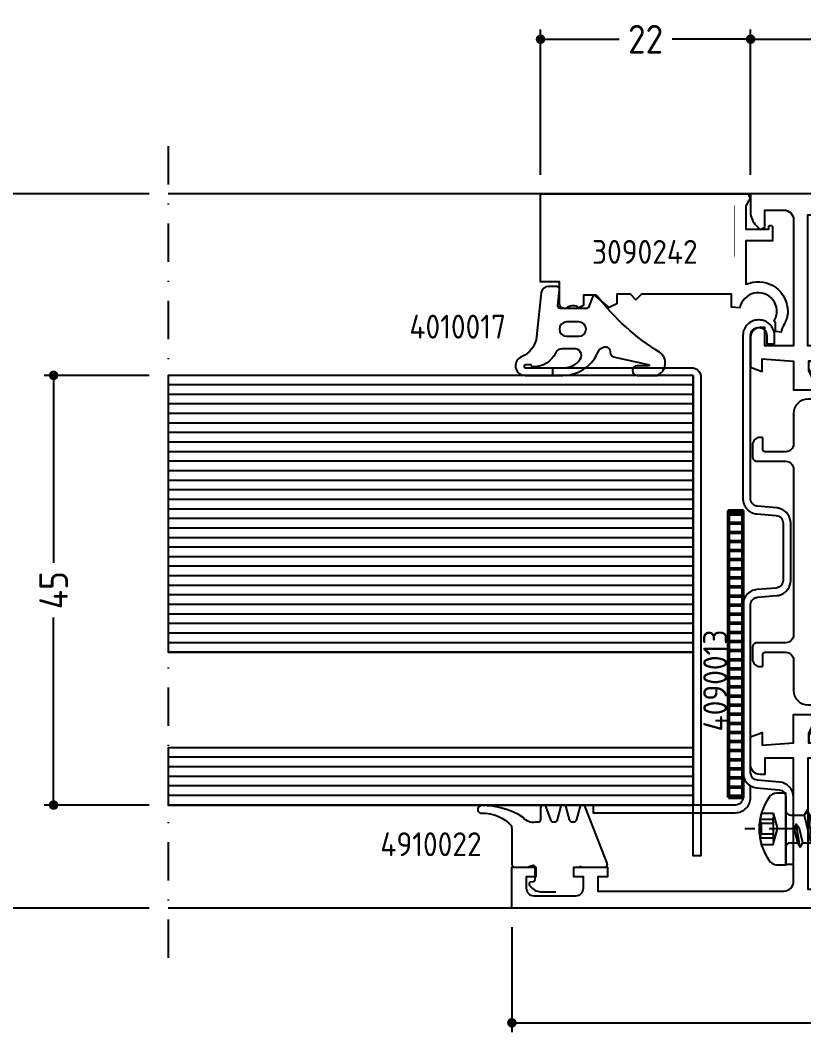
# Model space of a CAD drawing. Header units: millimetres. Extents: x 415 to 4125, y 1522 to 2116.
# Drawn here: x 2839 to 2921, y 1764.6 to 1871.6 of the extents above; entities that cross this region are included whole.
import ezdxf

# ---------------------------------------------------------------- set-up
doc = ezdxf.new("R2010")
doc.units = ezdxf.units.MM
for name, pattern in [('AM_ISO02W050', [7.5, 6, -1.5]), ('AM_ISO08W050', [18, 12, -1.5, 3, -1.5]), ('DASHDOT', [8, 4, -2, 0, -2])]:
    doc.linetypes.add(name, pattern=pattern)
for name, color, linetype in [('AM_1', 2, 'Continuous'), ('AM_3', 6, 'AM_ISO02W050'), ('AM_7', 4, 'AM_ISO08W050'), ('CENTER', 7, 'Continuous'), ('DUENN', 7, 'Continuous'), ('GLAS', 7, 'Continuous'), ('PROFILE', 7, 'Continuous'), ('TEXT', 7, 'Continuous'), ('THICKNESS2', 7, 'Continuous')]:
    doc.layers.add(name, color=color, linetype=linetype)
doc.layers.add('AM_5', color=3, linetype='Continuous', lineweight=25)
doc.layers.add('AM_C', color=2, linetype='Continuous', lineweight=50)
doc.styles.add('HBS_DIMTEXTSTYLE', font='isocp.shx')
doc.styles.get("Standard").update_dxf_attribs({"font": 'ISOCP.SHX'})
doc.dimstyles.new('HBS_Cata_1-1', dxfattribs={"dimtxt": 3, "dimasz": 1, "dimexe": 1, "dimexo": 2, "dimgap": 1, "dimtad": 0, "dimtoh": 1, "dimdec": 1, "dimdsep": 46, "dimtxsty": 'HBS_DIMTEXTSTYLE', "dimblk": 'DOT', "dimcen": 0, "dimclrd": 256, "dimclre": 256, "dimclrt": 2, "dimadec": 0, "dimazin": 2, "dimtp": 0.1, "dimtm": 0.1, "dimtfac": 0.7, "dimtdec": 1, "dimtmove": 0, "dimatfit": 3, "dimldrblk": 'NONE', "dimfxl": 1, "dimlwd": -1, "dimlwe": -1, "dimarcsym": 1})

# ---------------------------------------------------------------- blocks, each defined once
blk = doc.blocks.new('WI1910175_255_255')
at = {"linetype": 'Continuous'}
for points in [[(17.7, 0.221601), (17.7, -6.6, 0.414214), (18.7, -7.6), (18.856087, -7.6, -0.294108), (19.766453, -8.186197), (20.5, -9.8), (20.5, -9.8), (20.5, -10.5), (18.3, -9.5), (17.5, -9.5), (17.5, -13.9), (18.3, -13.9), (20.5, -12.9), (20.5, -15.499999), (17.5, -15.5), (17.279263, -18.8), (18.58563, -18.8), (18.148865, -20), (15.2, -20, -0.414214), (14.2, -19), (14.2, -18.5), (15.9, -18.5), (15.9, -15.5), (3, -15.5, 0.414214), (2, -16.5), (2, -36), (3.5, -36), (3.5, -35), (4.5, -35), (4.5, -38.5), (3.5, -38.5), (3.5, -37.5), (2.3, -37.5, 0.414214), (1.5, -38.3), (1.5, -42.7, 0.414214), (2.3, -43.5), (3.5, -43.5), (3.5, -42.5), (4.5, -42.5), (4.5, -45), (0.2, -45), (0.2, 45), (4.5, 45), (4.5, 42.5), (3.5, 42.5), (3.5, 43.5), (2.3, 43.5, 0.414214), (1.5, 42.7), (1.5, 38.3, 0.414214), (2.3, 37.5), (3.5, 37.5), (3.5, 38.5), (4.5, 38.5), (4.5, 35), (3.5, 35), (3.5, 36), (2, 36), (2, 16.5, 0.414214), (3, 15.5), (15.9, 15.5), (15.9, 18.5), (14.2, 18.5), (14.2, 19, -0.414214), (15.2, 20), (18.148865, 20), (18.58563, 18.8), (17.279263, 18.8), (17.5, 15.5), (20.5, 15.499999), (20.5, 12.9), (18.3, 13.9), (17.5, 13.9), (17.5, 9.5), (18.3, 9.5), (20.5, 10.5), (20.5, 9.8), (19.766453, 8.186197, -0.294108), (18.856087, 7.6), (18.7, 7.6, 0.414214), (17.7, 6.6), (17.7, 0.221601)], [(57.3, -0.17892), (57.3, -6.6, -0.414214), (56.3, -7.6), (56.143913, -7.6, 0.294108), (55.233547, -8.186197), (54.5, -9.8), (54.5, -9.8), (54.5, -10.5), (56.7, -9.5), (57.5, -9.5), (57.5, -13.9), (56.7, -13.9), (54.5, -12.9), (54.5, -15.499999), (57.5, -15.5), (57.720737, -18.8), (56.41437, -18.8), (56.851135, -20), (60, -20, 0.414214), (61, -19), (61, -18.5), (59.1, -18.5), (59.1, -15.5), (72.3, -15.5, -0.414214), (73.3, -16.5), (73.3, -18.5), (71.5, -18.5), (71.287868, -19.012132), (71.689949, -19.414214, 0.198912), (73.104163, -20), (75, -20), (75, 20), (73.104163, 20, 0.198912), (71.689949, 19.414214), (71.287868, 19.012132), (71.5, 18.5), (73.3, 18.5), (73.3, 16.5, -0.414214), (72.3, 15.5), (59.1, 15.5), (59.1, 18.5), (61, 18.5), (61, 19, 0.414214), (60, 20), (56.851135, 20), (56.41437, 18.8), (57.720737, 18.8), (57.5, 15.5), (54.5, 15.499999), (54.5, 12.9), (56.7, 13.9), (57.5, 13.9), (57.5, 9.5), (56.7, 9.5), (54.5, 10.5), (54.5, 9.8), (55.233547, 8.186197, 0.294108), (56.143913, 7.6), (56.3, 7.6, -0.414214), (57.3, 6.6), (57.3, -0.17892)], [(16.2, 0.107167), (16.2, 8.330909, 0.112281), (16.101639, 8.763398, -0.112281), (15.9, 9.65), (15.9, 14), (2.2, 14), (2.2, 14), (2.2, 11.5), (1.8, 11.5), (1.8, -11.5), (2.2, -11.5), (2.2, -14), (15.9, -14), (15.9, -9.65, -0.112281), (16.101639, -8.763398, 0.112281), (16.2, -8.330909), (16.2, 0.107167)], [(58.8, -0.17892), (58.8, 8.330909, -0.112281), (58.898361, 8.763398, 0.112281), (59.1, 9.65), (59.1, 14), (72.8, 14), (72.8, 11.5), (72.8, 11.5), (73.4, 11.5), (73.4, -11.5), (72.8, -11.5), (72.8, -14), (59.1, -14), (59.1, -9.65, 0.112281), (58.898361, -8.763398, -0.112281), (58.8, -8.330909), (58.8, -0.17892)]]:
    blk.add_lwpolyline(points, format="xyb", dxfattribs=at)
at = {"color": 7, "linetype": 'Continuous'}
for points, format in [([(34.34015, 10.5), (54.5, 10.5), (54.5, 10.450216), (56.5, 9.45), (57.5, 9.45), (57.5, 13.95), (56.5, 13.95), (54.5, 12.949784), (54.5, 12.9), (54.5, 12.9, -0.414214), (53.5, 13.9), (53.5, 14, 0.414214), (52, 15.5), (48.8, 15.5, -0.414214), (48, 16.3), (48, 18.5, -0.414214), (48.2, 18.7), (49.3, 18.7, 0.414214), (49.5, 18.9), (49.5, 19, 0.414214), (48.7, 19.8), (47.5, 19.8, 0.414214), (47, 19.3), (47, 16.3, -0.414214), (46.2, 15.5), (28.8, 15.5, -0.414214), (28, 16.3), (28, 19.3, 0.414214), (27.5, 19.8), (26.3, 19.8, 0.414214), (25.5, 19), (25.5, 18.9, 0.414214), (25.7, 18.7), (26.8, 18.7, -0.414214), (27, 18.5), (27, 16.3, -0.414214), (26.2, 15.5), (23, 15.5, 0.414214), (21.5, 14), (21.5, 13.9, -0.414214), (20.5, 12.9), (20.5, 12.949784), (18.5, 13.95), (17.5, 13.95), (17.5, 9.45), (18.5, 9.45), (20.5, 10.450216), (20.5, 10.5), (34.34015, 10.5)], "xyb"), ([(29.7, 13.038269, 0, 0, 0), (29.7, 11.7, 0, 0, -0.414214), (29.2, 11.2, 0, 0, 0), (23.5, 11.2, 0, 0, -0.414214), (23, 11.7, 0, 0, 0), (23, 11.7, 0, 0, 0), (23, 14.3, 0, 0, -0.414214), (23.5, 14.8, 0, 0, 0), (29.2, 14.8, 0, 0, -0.414214), (29.7, 14.3, 0, 0, 0), (29.7, 13.038269, 0.1, 0.1, 0)], "xyseb"), ([(30.4, 13.038269, 0, 0, 0), (30.4, 14.3, 0, 0, -0.414214), (30.9, 14.8, 0, 0, 0), (36.65, 14.8, 0, 0, -0.414214), (37.15, 14.3, 0, 0, 0), (37.15, 13.038269, 0.1, 0.1, 0)], "xyseb"), ([(37.85, 13.038269, 0, 0, 0), (37.85, 14.3, 0, 0, -0.414214), (38.35, 14.8, 0, 0, 0), (44.1, 14.8, 0, 0, -0.414214), (44.6, 14.3, 0, 0, 0), (44.6, 12.866617, 0.1, 0.1, 0)], "xyseb"), ([(45.3, 12.8094, 0, 0, 0), (45.3, 14.3, 0, 0, -0.414214), (45.8, 14.8, 0, 0, 0), (51.5, 14.8, 0, 0, -0.414214), (52, 14.3, 0, 0, 0), (52, 11.7, 0, 0, -0.414214), (51.5, 11.2, 0, 0, 0), (45.8, 11.2, 0, 0, -0.414214), (45.3, 11.7, 0, 0, 0), (45.3, 11.7, 0, 0, 0), (45.3, 12.8094, 0.1, 0.1, 0)], "xyseb"), ([(34.282912, 11.2, 0, 0, 0), (30.9, 11.2, 0, 0, -0.414214), (30.4, 11.7, 0, 0, 0), (30.4, 11.7, 0, 0, 0), (30.4, 13.038269, 0.1, 0.1, 0)], "xyseb"), ([(37.15, 13.038269, 0, 0, 0), (37.15, 11.7, 0, 0, -0.414214), (36.65, 11.2, 0, 0, 0), (34.282912, 11.2, 0.1, 0.1, 0)], "xyseb"), ([(44.6, 12.866617, 0, 0, 0), (44.6, 11.7, 0, 0, 0), (44.6, 11.7, 0, 0, -0.414214), (44.1, 11.2, 0, 0, 0), (38.35, 11.2, 0, 0, -0.414214), (37.85, 11.7, 0, 0, 0), (37.85, 13.038269, 0.1, 0.1, 0)], "xyseb"), ([(33.309872, -10.5), (54.5, -10.5), (54.5, -10.450216), (56.5, -9.45), (57.5, -9.45), (57.5, -13.95), (56.5, -13.95), (54.5, -12.949784), (54.5, -12.9), (54.5, -12.9, 0.414214), (53.5, -13.9), (53.5, -14, -0.414214), (52, -15.5), (48.8, -15.5, 0.414214), (48, -16.3), (48, -18.5, 0.414214), (48.2, -18.7), (49.3, -18.7, -0.414214), (49.5, -18.9), (49.5, -19, -0.414214), (48.7, -19.8), (47.5, -19.8, -0.414214), (47, -19.3), (47, -16.3, 0.414214), (46.2, -15.5), (28.8, -15.5, 0.414214), (28, -16.3), (28, -19.3, -0.414214), (27.5, -19.8), (26.3, -19.8, -0.414214), (25.5, -19), (25.5, -18.9, -0.414214), (25.7, -18.7), (26.8, -18.7, 0.414214), (27, -18.5), (27, -16.3, 0.414214), (26.2, -15.5), (23, -15.5, -0.414214), (21.5, -14), (21.5, -13.9, 0.414214), (20.5, -12.9), (20.5, -12.949784), (18.5, -13.95), (17.5, -13.95), (17.5, -9.45), (18.5, -9.45), (20.5, -10.450216), (20.5, -10.5), (33.309872, -10.5)], "xyb"), ([(29.7, -13.224456, 0, 0, 0), (29.7, -11.7, 0, 0, 0.414214), (29.2, -11.2, 0, 0, 0), (23.5, -11.2, 0, 0, 0.414214), (23, -11.7, 0, 0, 0), (23, -11.7, 0, 0, 0), (23, -14.3, 0, 0, 0.414214), (23.5, -14.8, 0, 0, 0), (29.2, -14.8, 0, 0, 0.414214), (29.7, -14.3, 0, 0, 0), (29.7, -13.224456, 0.1, 0.1, 0)], "xyseb"), ([(33.596061, -11.2, 0, 0, 0), (30.9, -11.2, 0, 0, 0.414214), (30.4, -11.7, 0, 0, 0), (30.4, -11.7, 0, 0, 0), (30.4, -13.110022, 0.1, 0.1, 0)], "xyseb"), ([(37.15, -13.224456, 0, 0, 0), (37.15, -11.7, 0, 0, 0.414214), (36.65, -11.2, 0, 0, 0), (33.596061, -11.2, 0.1, 0.1, 0)], "xyseb"), ([(44.6, -13.052804, 0, 0, 0), (44.6, -11.7, 0, 0, 0), (44.6, -11.7, 0, 0, 0.414214), (44.1, -11.2, 0, 0, 0), (38.35, -11.2, 0, 0, 0.414214), (37.85, -11.7, 0, 0, 0), (37.85, -13.110022, 0.1, 0.1, 0)], "xyseb"), ([(45.3, -13.052804, 0, 0, 0), (45.3, -14.3, 0, 0, 0.414214), (45.8, -14.8, 0, 0, 0), (51.5, -14.8, 0, 0, 0.414214), (52, -14.3, 0, 0, 0), (52, -11.7, 0, 0, 0.414214), (51.5, -11.2, 0, 0, 0), (45.8, -11.2, 0, 0, 0.414214), (45.3, -11.7, 0, 0, 0), (45.3, -11.7, 0, 0, 0), (45.3, -13.052804, 0.1, 0.1, 0)], "xyseb"), ([(30.4, -13.110022, 0, 0, 0), (30.4, -14.3, 0, 0, 0.414214), (30.9, -14.8, 0, 0, 0), (36.65, -14.8, 0, 0, 0.414214), (37.15, -14.3, 0, 0, 0), (37.15, -13.224456, 0.1, 0.1, 0)], "xyseb"), ([(37.85, -13.110022, 0, 0, 0), (37.85, -14.3, 0, 0, 0.414214), (38.35, -14.8, 0, 0, 0), (44.1, -14.8, 0, 0, 0.414214), (44.6, -14.3, 0, 0, 0), (44.6, -13.052804, 0.1, 0.1, 0)], "xyseb")]:
    blk.add_lwpolyline(points, format=format, dxfattribs=at)
blk = doc.blocks.new('WI4910022')
at = {"linetype": 'Continuous'}
for points, format in [([(0, -7.384542), (0, -9.699781, 0.537715), (0.418, -9.975781), (6.318, -7.675781, 0.71283), (6.278, -7.109781), (4.977, -6.761781, -0.767327), (4.977, -6.037781), (6.278, -5.689781, 0.767327), (6.278, -5.109781), (4.961, -4.756781, -0.767327), (4.961, -4.075781), (6.278, -3.589781, 0.876976), (6.2, -2.999781), (5, -2.999781, -0.414214), (4.7, -2.699781), (4.7, -2.479781, -0.288751), (5.2, -1.180781, 0.150709), (6.444974, 3.166565, 1.016945), (5.644974, 3.153565, -0.221064), (4.326972, 0.049094, -0.039181), (3.703, 0.000219), (0.3, 0.000219, 0.414214), (0, -0.299781), (0, -1.615021), (0.187939, -2.131377, -0.520567), (0, -2.399781), (-1.33218, -2.399781, -0.36397), (-1.529142, -2.234511), (-1.576655, -1.965052, 0.594937), (-1.910016, -1.853511), (-2.122998, -2.052119, 0.208), (-2.6, -3.14915), (-2.6, -4.591673)], "xyb"), ([(2.565643, -4.199781, 0, 0, 0), (2.300038, -4.199781, 0, 0, -0.414214), (1.700038, -3.599781, 0, 0, 0), (1.700038, -2.399781, 0, 0, -0.414214), (2.300038, -1.799781, 0, 0, 0), (2.800038, -1.799781, 0, 0, -0.414214), (3.400038, -2.399781, 0, 0, 0), (3.400038, -3.599781, 0, 0, -0.414214), (2.800038, -4.199781, 0, 0, 0), (2.565643, -4.199781, 0.1, 0.1, 0)], "xyseb"), ([(-1.601403, -4.553482, 0, 0, 0.215574), (-1.909647, -3.76437, 0, 0, -0.717695), (-1.663439, -3.252018, 0, 0, 0), (-0.226878, -3.428405, 0, 0, -0.378866), (0.3, -4.023933, 0, 0, 0), (0.3, -4.97563, 0, 0, 0), (0.3, -4.97563, 0, 0, -0.378866), (-0.226878, -5.571158, 0, 0, 0), (-1.663439, -5.747545, 0, 0, -0.717695), (-1.909647, -5.235193, 0, 0, 0.188379), (-1.601403, -4.553482, 0.1, 0.1, 0)], "xyseb"), ([(-2.6, -4.591673, 0, 0, 0), (-2.6, -5.850413, 0, 0, 0.208), (-2.122998, -6.947444, 0, 0, 0), (-1.910016, -7.146052, 0, 0, 0.594937), (-1.576655, -7.034511, 0, 0, 0), (-1.529142, -6.765052, 0, 0, -0.36397), (-1.33218, -6.599781, 0, 0, 0), (0, -6.599781, 0, 0, -0.520567), (0.187939, -6.868186, 0, 0, 0), (0.108146, -7.087413, 0.1, 0.1, 0)], "xyseb"), ([(1.300038, -6.990217, 0, 0, 0), (1.300038, -6.299781, 0, 0, -0.414214), (1.800038, -5.799781, 0, 0, 0), (2.416841, -5.799781, 0.1, 0.1, 0)], "xyseb"), ([(2.416841, -5.799781, 0, 0, 0), (2.900038, -5.799781, 0, 0, -0.414214), (3.400038, -6.299781, 0, 0, 0), (3.400038, -6.734514, 0, 0, -0.30908), (2.763268, -7.666214, 0, 0, 0), (1.981653, -7.970932, 0, 0, -0.527791), (1.300038, -7.505083, 0, 0, 0), (1.300038, -6.990217, 0.1, 0.1, 0)], "xyseb")]:
    blk.add_lwpolyline(points, format=format, dxfattribs=at)
blk.add_lwpolyline([(0.108146, -7.087413), (0, -7.384543)], dxfattribs=at)
blk = doc.blocks.new('4080436_custom_wos')
blk.add_lwpolyline([(-26.97, 0.4, 0.004374), (-27, 0.42, 0.009393), (-27.04, 0.45, 0.008732), (-27.08, 0.48, 0.006678), (-27.11, 0.5, 0.005796), (-27.14, 0.53, 0.003775), (-27.17, 0.54, 0.00446), (-27.21, 0.56, 0.004745), (-27.24, 0.58, 0.004746), (-27.27, 0.6, 0.005446), (-27.31, 0.62, 0.006611), (-27.35, 0.64, 0.007175), (-27.39, 0.66, 0.007951), (-27.43, 0.68, 0.006443), (-27.47, 0.7, 0.006656), (-27.51, 0.71, 0.007901), (-27.55, 0.72, 0.007046), (-27.58, 0.73, 0.005573), (-27.62, 0.74, 0.006095), (-27.65, 0.75, 0.006961), (-27.7, 0.76, 0.006263), (-27.73, 0.77, 0.005895), (-27.77, 0.78, 0.004888), (-27.81, 0.78, 0.004858), (-27.85, 0.79, 0.005749), (-27.88, 0.79, 0.006349), (-27.92, 0.8, 0.006609), (-27.96, 0.8, 0.006539), (-28, 0.8, 0.006195), (-28.04, 0.8), (-48.2, 0.8, -0.414214), (-49, 1.6), (-49, 16.5), (-49.8, 16.5), (-49.8, 1.6, 0.414214), (-48.2, 0), (-46.99, 0, 0.109506), (-47.19, -0.66), (-47.4, -2.97, -0.388866), (-48.19, -3.7), (-55.2, -3.7), (-55.2, -4.5), (-48.19, -4.5, 0.388866), (-46.6, -3.04), (-46.4, -0.73, -0.388866), (-45.6, 0), (-28.04, 0, -0.031191), (-27.94, -0.01, -0.032117), (-27.84, -0.03, -0.034113), (-27.74, -0.06, -0.033448), (-27.64, -0.11, -0.033036), (-27.55, -0.17, -0.034054), (-27.47, -0.24, -0.033669), (-27.4, -0.32, -0.0353), (-27.34, -0.41, -0.035248), (-27.29, -0.51, -0.034082), (-27.26, -0.62, -0.035248), (-27.24, -0.73), (-27.06, -2.74, 0.009909), (-27.06, -2.8, 0.007889), (-27.05, -2.86, 0.008695), (-27.04, -2.91, 0.00948), (-27.03, -2.97, 0.009796), (-27.01, -3.03, 0.009634), (-27, -3.08, 0.009059), (-26.97, -3.14, 0.316051), (-25.47, -4.2), (-19.48, -4.2, 0.316051), (-17.98, -3.14, 0.010145), (-17.96, -3.08, 0.008062), (-17.94, -3.03, 0.008782), (-17.92, -2.97, 0.009483), (-17.91, -2.92, 0.009718), (-17.9, -2.86, 0.009471), (-17.89, -2.8, 0.008803), (-17.89, -2.74), (-17.71, -0.73, -0.025271), (-17.7, -0.65, -0.025635), (-17.68, -0.57, -0.025685), (-17.65, -0.49, -0.025804), (-17.62, -0.42, -0.025802), (-17.57, -0.35, -0.024503), (-17.53, -0.29, -0.024568), (-17.47, -0.23, -0.024904), (-17.41, -0.18, -0.025509), (-17.35, -0.13, -0.025192), (-17.28, -0.09, -0.046587), (-17.13, -0.03, -0.024117), (-17.06, -0.01, -0.023804), (-16.99, 0, -0.023114), (-16.91, 0), (0.2, 0, -0.414214), (1, -0.8), (1, -0.9, -0.414214), (0.2, -1.7), (-0.7, -1.7), (-0.7, -2.5), (0.2, -2.5, 0.414214), (1.8, -0.9), (1.8, -0.8, 0.414214), (0.2, 0.8), (-16.91, 0.8, 0.006823), (-16.95, 0.8, 0.006631), (-16.99, 0.8, 0.006434), (-17.04, 0.8, 0.006371), (-17.08, 0.79, 0.006494), (-17.12, 0.79, 0.006197), (-17.16, 0.78, 0.006224), (-17.2, 0.77, 0.00638), (-17.24, 0.77, 0.006071), (-17.28, 0.76, 0.005434), (-17.32, 0.75, 0.005653), (-17.36, 0.74, 0.007587), (-17.4, 0.72, 0.009381), (-17.44, 0.71, 0.008193), (-17.49, 0.69, 0.00629), (-17.53, 0.68, 0.006974), (-17.57, 0.66, 0.005712), (-17.61, 0.64, 0.00638), (-17.65, 0.62, 0.005872), (-17.68, 0.6, 0.006229), (-17.72, 0.58, 0.00628), (-17.76, 0.55, 0.007), (-17.8, 0.53, 0.00673), (-17.84, 0.5, 0.005989), (-17.87, 0.48, 0.008282), (-17.91, 0.45, 0.009345), (-17.94, 0.42, 0.006288), (-17.98, 0.4, 0.191525), (-18.51, -0.66), (-18.68, -2.67, -0.388765), (-19.48, -3.4), (-25.47, -3.4, -0.388765), (-26.27, -2.67), (-26.44, -0.66, 0.191525), (-26.97, 0.4)], format="xyb", close=True)
blk.add_arc((-45.6, -0.8), 1.6, 90, 150)
blk = doc.blocks.new('WS4070448')
for p, q in [((45.28, 178.42), (45.28, 176.06)), ((45.28, 178.42), (48.18, 178.42)), ((48.18, 176.06), (48.18, 178.42)), ((45.28, 176.06), (46.73, 174.42)), ((46.73, 174.42), (48.18, 176.06))]:
    blk.add_line(p, q)
blk.add_lwpolyline([(50.05, 189.18, 0.314856), (43.41, 189.18, 0.244912), (42.98, 188.36), (42.98, 187.42), (50.48, 187.42), (50.48, 188.36, 0.244912), (50.05, 189.18, 0.138291)], format="xyb")
for points in [[(44.78, 185.92), (45.28, 185.63), (46.73, 185.98), (47.23, 186.35), (46.73, 186.55), (45.28, 186.21)], [(44.78, 184.52), (45.28, 184.23), (48.18, 184.92), (48.68, 185.21), (48.18, 185.5), (45.28, 184.81)], [(44.78, 183.12), (45.28, 182.83), (48.18, 183.52), (48.68, 183.81), (48.18, 184.1), (45.28, 183.41)], [(44.78, 181.72), (45.28, 181.43), (48.18, 182.12), (48.68, 182.41), (48.18, 182.7), (45.28, 182.01)], [(44.78, 180.32), (45.28, 180.03), (48.18, 180.72), (48.68, 181.01), (48.18, 181.3), (45.28, 180.61)], [(44.78, 178.92), (45.28, 178.63), (48.18, 179.32), (48.68, 179.61), (48.18, 179.9), (45.28, 179.21)]]:
    blk.add_lwpolyline(points, close=True)
for points in [[(44.78, 185.92), (47.23, 186.35)], [(45.28, 186.92), (45.28, 186.21)], [(48.18, 186.92), (48.18, 185.5)], [(44.78, 184.52), (48.68, 185.21)], [(45.28, 185.63), (45.28, 185.21)], [(45.28, 185.63), (45.28, 184.81)], [(45.28, 185.63), (45.28, 184.81)], [(45.28, 184.23), (45.28, 183.41)], [(48.18, 184.92), (48.18, 184.1)], [(44.78, 183.12), (48.68, 183.81)], [(48.18, 183.52), (48.18, 182.7)], [(44.78, 181.72), (48.68, 182.41)], [(45.28, 182.83), (45.28, 182.01)], [(48.18, 182.12), (48.18, 181.3)], [(44.78, 180.32), (48.68, 181.01)], [(45.28, 181.43), (45.28, 180.61)], [(45.28, 180.03), (45.28, 179.21)], [(48.18, 180.72), (48.18, 179.9)], [(44.78, 178.92), (48.68, 179.61)], [(45.28, 178.63), (45.28, 178.42)], [(48.18, 179.32), (48.18, 178.42)], [(47.93, 178.42), (47.93, 176.17), (46.76, 174.78)], [(48.18, 177.92), (48.18, 177.1)], [(45.28, 177.23), (45.28, 176.41)]]:
    blk.add_lwpolyline(points)
for centre, radius, start, end in [((44.78, 186.92), 0.5, 0, 90), ((48.68, 186.92), 0.5, 90, 180), ((45.27, 174.59), 1.47, 353.4244, 89.6688)]:
    blk.add_arc(centre, radius, start, end)
at = {"layer": 'AM_3'}
for p, q in [((45.76, 188.75), (45.76, 190.14)), ((46.17, 188.75), (46.17, 190.03)), ((47.29, 188.75), (47.29, 190.03)), ((47.7, 188.75), (47.7, 190.14))]:
    blk.add_line(p, q, dxfattribs=at)
for points in [[(45.08, 189.98), (45.08, 188.75)], [(48.38, 189.98), (48.38, 188.75)], [(45.08, 188.75), (46.73, 188.31)], [(48.38, 188.75), (46.73, 188.31)]]:
    blk.add_lwpolyline(points, dxfattribs=at)
for centre, radius, start, end in [((45.14, 191.26), 1.28, 267.2848, 298.8872), ((46.73, 192.91), 2.94, 250.6988, 289.3012), ((48.32, 191.26), 1.28, 241.1128, 272.7152), ((45.42, 189.91), 1.21, 253.6643, 286.3357), ((46.73, 198.84), 10.13, 264.4948, 275.5052), ((48.04, 189.91), 1.21, 253.6643, 286.3357)]:
    blk.add_arc(centre, radius, start, end, dxfattribs=at)
at = {"layer": 'AM_7'}
blk.add_line((46.71, 172.66), (46.73, 191.72), dxfattribs=at)
blk = doc.blocks.new('4080257_custom_wos')
blk.add_lwpolyline([(0.8, 0.2, -0.414214), (-0.2, -0.8), (-50.3, -0.8), (-50.3, 0), (-0.2, 0, 0.414214), (0, 0.2), (0, 14.7), (0.8, 14.7), (0.8, 0.2)], format="xyb", close=True)
blk = doc.blocks.new('30x1.5')
at = {"layer": 'AM_C'}
h = blk.add_hatch(dxfattribs=at)
h.set_pattern_fill('LINE', color=256, scale=0.3, angle=90)
h.set_pattern_definition([(90, (2674.2662, 640.5052), (-0.9525, 6e-17), [])])
h.paths.add_polyline_path([(2684.27, 641.71), (2684.27, 640.21), (2714.27, 640.21), (2714.27, 641.71)])
blk.add_lwpolyline([(2684.27, 641.71), (2684.27, 640.21), (2714.27, 640.21), (2714.27, 641.71)], close=True, dxfattribs=at)
blk = doc.blocks.new('WI3090242_255_255')
at = {"linetype": 'Continuous'}
for points, format in [([(-11.5, 20), (-9.2, 20), (-9.2, 22), (0, 22), (0, 0.3), (-0.45, 0.040192), (-1.24641, 0.5), (-3.7, 0.5), (-3.7, -1.9), (-3.5, -1.9, -1), (-3.5, -2.3), (-4.9, -2.3), (-4.9, 0.5), (-6.580485, 0.5)], "xyb"), ([(-6.580485, 1.7, 0.1, 0.1, 0), (-1.2, 1.7, 0, 0, 0), (-1.2, 20.8, 0, 0, 0), (-8, 20.8, 0, 0, 0), (-8, 19.1, 0, 0, 0), (-8, 19.1, 0, 0, -0.414214), (-8.3, 18.8, 0, 0, 0), (-9.5, 18.8, 0, 0, 0), (-9.5, 1.7, 0, 0, 0), (-6.580485, 1.7, 0.1, 0.1, 0)], "xyseb"), ([(-6.580485, 0.5), (-9.456587, 0.5), (-9.337115, 0.111765, -0.504614), (-12.300001, -3.9, -0.120349), (-13.668323, -3.507256, 0.072063), (-14.468774, -3.192011), (-14.4, -2.6), (-13.495213, -2.6), (-13.334818, -2.458545), (-13.212628, -2.523256, 1.162392), (-11.937065, 1.115927), (-11.854068, 2), (-10.5, 2), (-10.5, 11.417157), (-11.082843, 12), (-10.5, 12.582843), (-10.5, 14), (-11.5, 14), (-11.883022, 14.821394), (-10.6, 16.35044), (-10.6, 17.5), (-11.7, 17.5), (-11.933518, 17.988332, 0.339409), (-11.903971, 19.205369, -0.613429), (-11.5, 20)], "xyb")]:
    blk.add_lwpolyline(points, format=format, dxfattribs=at)
blk = doc.blocks.new('WI4010017_252_252')
at = {"linetype": 'Continuous'}
for points in [[(-3.47175, 2.422849, -0.240056), (-5.376381, 3.657427), (-5.644, 4.12, 0.767327), (-7.51, 3.62), (-7.51, -0.349, 0.286745), (-5.263, -3.944), (-4.861, -4.14, -0.149451), (-4.733, -4.259), (-4.577, -4.53, -0.57735), (-5.01, -5.28), (-5.132603, -5.28), (-5.173206, -5.305874, 0.158399), (-5.556307, -5.595998), (-6.371855, -9.276574, -0.113567), (-6.429677, -9.398061, -0.190093), (-6.510385, -9.193232), (-6.51, -8.11996, 1), (-7.51, -8.119601), (-7.51074, -10.181154, 0.009709), (-7.51, -10.219981, 0.587918), (-5.076012, -10.468668, -0.091591), (0.808851, -3.934984, 0.553622), (0.702606, -3.437713), (-0.302606, -3.071846, -0.315299), (-0.5, -2.789938), (-0.5, -0.1, -0.449698), (-0.164202, 0.197856), (1.464202, 0.002144, 0.449698), (1.8, 0.3), (1.8, 1.1565, 0.354573), (1.165065, 1.939286), (-3.47175, 2.422849)], [(-4.715, -0.285, 0.292811), (-5.171, 0.444, -0.290987), (-6.61, 2.708), (-6.61, 2.92), (-6.51, 2.92, 0.414214), (-6.41, 3.02), (-6.41, 3.62, 0.414214), (-6.51, 3.72), (-6.61, 3.72, 0.414214), (-6.71, 3.62), (-6.71, -0.483, 0.244698), (-5.857, -2.121), (-5.812, -2.153, 0.673804), (-4.723, -1.448), (-4.715, -0.285)], [(-1.91, -0.73, 1), (-3.41, -0.73), (-3.41, -2.03, 1), (-1.91, -2.03), (-1.91, -0.73)]]:
    blk.add_lwpolyline(points, format="xyb", close=True, dxfattribs=at)
blk = doc.blocks.new('_Dot')
at = {"color": 0, "linetype": 'ByBlock', "lineweight": -2}
blk.add_line((-0.5, 0), (-1, 0), dxfattribs=at)
at = {"color": 0, "linetype": 'ByBlock', "const_width": 0.5}
blk.add_lwpolyline([(-0.25, 0, 1), (0.25, 0, 1)], format="xyb", close=True, dxfattribs=at)
blk = doc.blocks.new('*D352')
at = {"layer": 'AM_5', "transparency": 16777216}
for p, q in [((2852.45, 1834.41), (2841.45, 1834.41)), ((2842.45, 1833.41), (2842.45, 1814.77)), ((2842.45, 1790.41), (2842.45, 1809.05)), ((2852.45, 1789.41), (2841.45, 1789.41))]:
    blk.add_line(p, q, dxfattribs=at)
at = {"layer": 'Defpoints', "color": 0, "transparency": 16777216}
for p in [(2854.45, 1834.41), (2842.45, 1789.41), (2854.45, 1789.41)]:
    blk.add_point(p, dxfattribs=at)
at = {"layer": 'AM_5', "transparency": 16777216}
for p, rotation in [((2842.45, 1834.41), 90), ((2842.45, 1789.41), 270)]:
    blk.add_blockref('_Dot', p, dxfattribs=dict(at, rotation=rotation))
at = {"layer": 'AM_5', "color": 2, "transparency": 16777216, "insert": (2842.45, 1811.91), "char_height": 3, "attachment_point": 5, "rotation": 90, "style": 'HBS_DIMTEXTSTYLE'}
blk.add_mtext('45', dxfattribs=at)
blk = doc.blocks.new('_None')
blk = doc.blocks.new('*D353')
at = {"layer": 'AM_5', "transparency": 16777216}
for p, q in [((2852.45, 1853.41), (2831.45, 1853.41)), ((2832.45, 1852.41), (2832.45, 1820.31)), ((2832.45, 1779.61), (2832.45, 1811.71)), ((2852.45, 1778.61), (2831.45, 1778.61))]:
    blk.add_line(p, q, dxfattribs=at)
at = {"layer": 'Defpoints', "color": 0, "transparency": 16777216}
for p in [(2854.45, 1853.41), (2832.45, 1778.61), (2854.45, 1778.61)]:
    blk.add_point(p, dxfattribs=at)
at = {"layer": 'AM_5', "transparency": 16777216}
for p, rotation in [((2832.45, 1853.41), 90), ((2832.45, 1778.61), 270)]:
    blk.add_blockref('_Dot', p, dxfattribs=dict(at, rotation=rotation))
at = {"layer": 'AM_5', "color": 2, "transparency": 16777216, "insert": (2832.45, 1816.01), "char_height": 3, "attachment_point": 5, "rotation": 90, "style": 'HBS_DIMTEXTSTYLE'}
blk.add_mtext('74.8', dxfattribs=at)
blk = doc.blocks.new('*D354')
at = {"layer": 'AM_5', "transparency": 16777216}
for p, q in [((2890.45, 1776.61), (2890.45, 1765.61)), ((2980.45, 1776.61), (2980.45, 1765.61)), ((2891.45, 1766.61), (2932.73, 1766.61)), ((2979.45, 1766.61), (2938.16, 1766.61))]:
    blk.add_line(p, q, dxfattribs=at)
at = {"layer": 'Defpoints', "color": 0, "transparency": 16777216}
for p in [(2890.45, 1778.61), (2980.45, 1778.61), (2980.45, 1766.61)]:
    blk.add_point(p, dxfattribs=at)
at = {"layer": 'AM_5', "transparency": 16777216, "rotation": 180}
blk.add_blockref('_Dot', (2890.45, 1766.61), dxfattribs=at)
at = {"layer": 'AM_5', "transparency": 16777216}
blk.add_blockref('_Dot', (2980.45, 1766.61), dxfattribs=at)
at = {"layer": 'AM_5', "color": 2, "transparency": 16777216, "insert": (2935.45, 1766.61), "char_height": 3, "attachment_point": 5, "style": 'HBS_DIMTEXTSTYLE'}
blk.add_mtext('90', dxfattribs=at)
blk = doc.blocks.new('*D355')
at = {"layer": 'AM_5', "transparency": 16777216}
for p, q in [((2893.45, 1855.41), (2893.45, 1870.61)), ((2915.45, 1855.41), (2915.45, 1870.61)), ((2894.45, 1869.61), (2901.67, 1869.61)), ((2914.45, 1869.61), (2907.22, 1869.61))]:
    blk.add_line(p, q, dxfattribs=at)
at = {"layer": 'Defpoints', "color": 0, "transparency": 16777216}
for p in [(2915.45, 1869.61), (2893.45, 1853.41), (2915.45, 1853.41)]:
    blk.add_point(p, dxfattribs=at)
at = {"layer": 'AM_5', "transparency": 16777216, "rotation": 180}
blk.add_blockref('_Dot', (2893.45, 1869.61), dxfattribs=at)
at = {"layer": 'AM_5', "transparency": 16777216}
blk.add_blockref('_Dot', (2915.45, 1869.61), dxfattribs=at)
at = {"layer": 'AM_5', "color": 2, "transparency": 16777216, "insert": (2904.45, 1869.61), "char_height": 3, "attachment_point": 5, "style": 'HBS_DIMTEXTSTYLE'}
blk.add_mtext('22', dxfattribs=at)
blk = doc.blocks.new('*D356')
at = {"layer": 'AM_5', "transparency": 16777216}
for p, q in [((2915.45, 1855.41), (2915.45, 1870.61)), ((2955.45, 1855.41), (2955.45, 1870.61)), ((2916.45, 1869.61), (2932.64, 1869.61)), ((2954.45, 1869.61), (2938.25, 1869.61))]:
    blk.add_line(p, q, dxfattribs=at)
at = {"layer": 'Defpoints', "color": 0, "transparency": 16777216}
for p in [(2955.45, 1869.61), (2915.45, 1853.41), (2955.45, 1853.41)]:
    blk.add_point(p, dxfattribs=at)
at = {"layer": 'AM_5', "transparency": 16777216, "rotation": 180}
blk.add_blockref('_Dot', (2915.45, 1869.61), dxfattribs=at)
at = {"layer": 'AM_5', "transparency": 16777216}
blk.add_blockref('_Dot', (2955.45, 1869.61), dxfattribs=at)
at = {"layer": 'AM_5', "color": 2, "transparency": 16777216, "insert": (2935.45, 1869.61), "char_height": 3, "attachment_point": 5, "style": 'HBS_DIMTEXTSTYLE'}
blk.add_mtext('40', dxfattribs=at)

msp = doc.modelspace()

# ---------------------------------------------------------------- linework, layer by layer
at = {"layer": 'CENTER', "linetype": 'DASHDOT'}
msp.add_line((2854.446, 1858.41), (2854.446, 1773.41), dxfattribs=at)
at = {"layer": 'GLAS'}
for p, q in [((2909.446, 1834.41), (2854.446, 1834.41)), ((2909.446, 1834.41), (2909.446, 1789.41)), ((2909.446, 1833.41), (2854.446, 1833.41)), ((2909.446, 1832.41), (2854.446, 1832.41)), ((2909.446, 1831.41), (2854.446, 1831.41)), ((2909.446, 1830.41), (2854.446, 1830.41)), ((2909.446, 1829.41), (2854.446, 1829.41)), ((2909.446, 1828.41), (2854.446, 1828.41)), ((2909.446, 1827.41), (2854.446, 1827.41)), ((2909.446, 1826.41), (2854.446, 1826.41)), ((2909.446, 1825.41), (2854.446, 1825.41)), ((2909.446, 1824.41), (2854.446, 1824.41)), ((2909.446, 1823.41), (2854.446, 1823.41)), ((2909.446, 1822.41), (2854.446, 1822.41)), ((2909.446, 1821.41), (2854.446, 1821.41)), ((2909.446, 1820.41), (2854.446, 1820.41)), ((2909.446, 1819.41), (2854.446, 1819.41)), ((2909.446, 1818.41), (2854.446, 1818.41)), ((2909.446, 1817.41), (2854.446, 1817.41)), ((2909.446, 1816.41), (2854.446, 1816.41)), ((2909.446, 1815.41), (2854.446, 1815.41)), ((2909.446, 1814.41), (2854.446, 1814.41)), ((2909.446, 1813.41), (2854.446, 1813.41)), ((2909.446, 1812.41), (2854.446, 1812.41)), ((2909.446, 1811.41), (2854.446, 1811.41)), ((2909.446, 1810.41), (2854.446, 1810.41)), ((2909.446, 1809.41), (2854.446, 1809.41)), ((2909.446, 1808.41), (2854.446, 1808.41)), ((2909.446, 1807.41), (2854.446, 1807.41)), ((2909.446, 1806.41), (2854.446, 1806.41)), ((2909.446, 1805.41), (2854.446, 1805.41)), ((2909.446, 1795.41), (2854.446, 1795.41)), ((2909.446, 1794.41), (2854.446, 1794.41)), ((2909.446, 1793.41), (2854.446, 1793.41)), ((2909.446, 1792.41), (2854.446, 1792.41)), ((2909.446, 1791.41), (2854.446, 1791.41)), ((2909.446, 1790.41), (2854.446, 1790.41)), ((2909.446, 1789.41), (2854.446, 1789.41))]:
    msp.add_line(p, q, dxfattribs=at)
for points in [[(2909.446, 1834.41), (2854.446, 1834.41), (2854.446, 1805.41), (2909.446, 1805.41)], [(2909.446, 1795.41), (2854.446, 1795.41), (2854.446, 1789.41), (2909.446, 1789.41)]]:
    msp.add_lwpolyline(points, close=True, dxfattribs=at)
at = {"layer": 'THICKNESS2'}
for p, q in [((2915.446, 1853.41), (2854.446, 1853.41)), ((2915.446, 1778.61), (2854.446, 1778.61))]:
    msp.add_line(p, q, dxfattribs=at)

# ---------------------------------------------------------------- block references
at = {"rotation": 90}
for name, p in [('30x1.5', (3554.851, -894.056)), ('WS4070448', (3106.567, 1740.183))]:
    msp.add_blockref(name, p, dxfattribs=at)
at = {"layer": 'AM_1', "rotation": 90}
for name, p in [('4080436_custom_wos', (2915.446, 1838.41)), ('4080257_custom_wos', (2909.446, 1834.41))]:
    msp.add_blockref(name, p, dxfattribs=at)
at = {"layer": 'DUENN', "linetype": 'Continuous', "rotation": 90}
for name, p in [('WI4010017_252_252', (2895.446, 1841.91)), ('WI4910022', (2890.446, 1782.91))]:
    msp.add_blockref(name, p, dxfattribs=at)
at = {"layer": 'PROFILE', "linetype": 'Continuous', "rotation": 90}
for name, p in [('WI1910175_255_255', (2935.446, 1778.41)), ('WI3090242_255_255', (2915.446, 1853.41))]:
    msp.add_blockref(name, p, dxfattribs=at)

# ---------------------------------------------------------------- texts
at = {"insert": (2910.486, 1797.12), "char_height": 2.5, "attachment_point": 1, "rotation": 90}
msp.add_mtext_dynamic_manual_height_columns('4090013', width=18.72764, gutter_width=12.5, heights=[0], dxfattribs=at)
at = {"layer": 'TEXT', "linetype": 'Continuous'}
for s, p in [('3090242', (2898.836, 1846.089)), ('4010017', (2879.711, 1838.257)), ('4910022', (2876.67, 1784.058))]:
    msp.add_text(s, height=2.5, dxfattribs=at).set_placement(p)

# ---------------------------------------------------------------- dimensions: what is measured, and where the dimension line sits
at = {"layer": 'AM_5'}
for base, p1, p2, angle, override, picture, middle in [((2915.446, 1869.609), (2893.446, 1853.41), (2915.446, 1853.41), 180, {"dimtfac": 0.71}, '*D355', (2904.446, 1869.609)), ((2955.446, 1869.609), (2915.446, 1853.41), (2955.446, 1853.41), 180, {"dimtfac": 0.71}, '*D356', (2935.446, 1869.609)), ((2832.446, 1778.61), (2854.446, 1853.41), (2854.446, 1778.61), 90, {"dimtol": 0, "dimlim": 0, "dimtp": 0.1, "dimtm": 0.1, "dimtfac": 0.71, "dimtdec": 1, "dimtolj": 0, "dimtzin": 8}, '*D353', (2832.446, 1816.01)), ((2842.446, 1789.41), (2854.446, 1834.41), (2854.446, 1789.41), 90, {"dimtol": 0, "dimlim": 0, "dimtp": 0.1, "dimtm": 0.1, "dimtfac": 0.71, "dimtdec": 1, "dimtolj": 0, "dimtzin": 8}, '*D352', (2842.446, 1811.91)), ((2980.446, 1766.61), (2890.446, 1778.61), (2980.446, 1778.61), 180, {"dimtol": 0, "dimlim": 0, "dimtp": 0.1, "dimtm": 0.1, "dimtfac": 0.71, "dimtdec": 1, "dimtolj": 0, "dimtzin": 8}, '*D354', (2935.446, 1766.61))]:
    dim = msp.add_linear_dim(base=base, p1=p1, p2=p2, angle=angle, dimstyle='HBS_Cata_1-1', override=override, dxfattribs=at)
    dim.commit()
    dim.dimension.update_dxf_attribs({"geometry": picture, "text_midpoint": middle})

doc.saveas('drawing.dxf')
